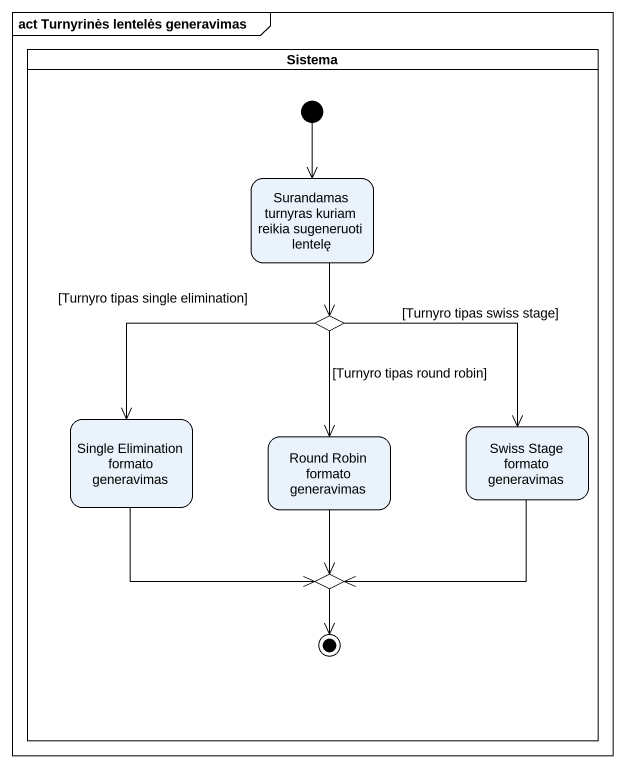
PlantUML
@startuml
mainframe act Turnyrinės lentelės generavimas
hide empty description
state Sistema <<partition>> {
  state "Surandamas turnyras kuriam reikia sugeneruoti lentelę" as Surandamas_turnyras_kuriam
  state choice1 <<choice>>
  state "Single Elimination formato generavimas" as Single_Elimination_formato
  state "Round Robin formato generavimas" as Round_Robin_formato
  state "Swiss Stage formato generavimas" as Swiss_Stage_formato
  state choice2 <<choice>>
  [*] --> Surandamas_turnyras_kuriam
  choice2 --> [*]
}
Surandamas_turnyras_kuriam --> choice1
choice1 --> Single_Elimination_formato : [Turnyro tipas single elimination]
choice1 --> Round_Robin_formato : [Turnyro tipas round robin]
choice1 --> Swiss_Stage_formato : [Turnyro tipas swiss stage]
Single_Elimination_formato -right-> choice2
Round_Robin_formato --> choice2
Swiss_Stage_formato -left-> choice2
@enduml
